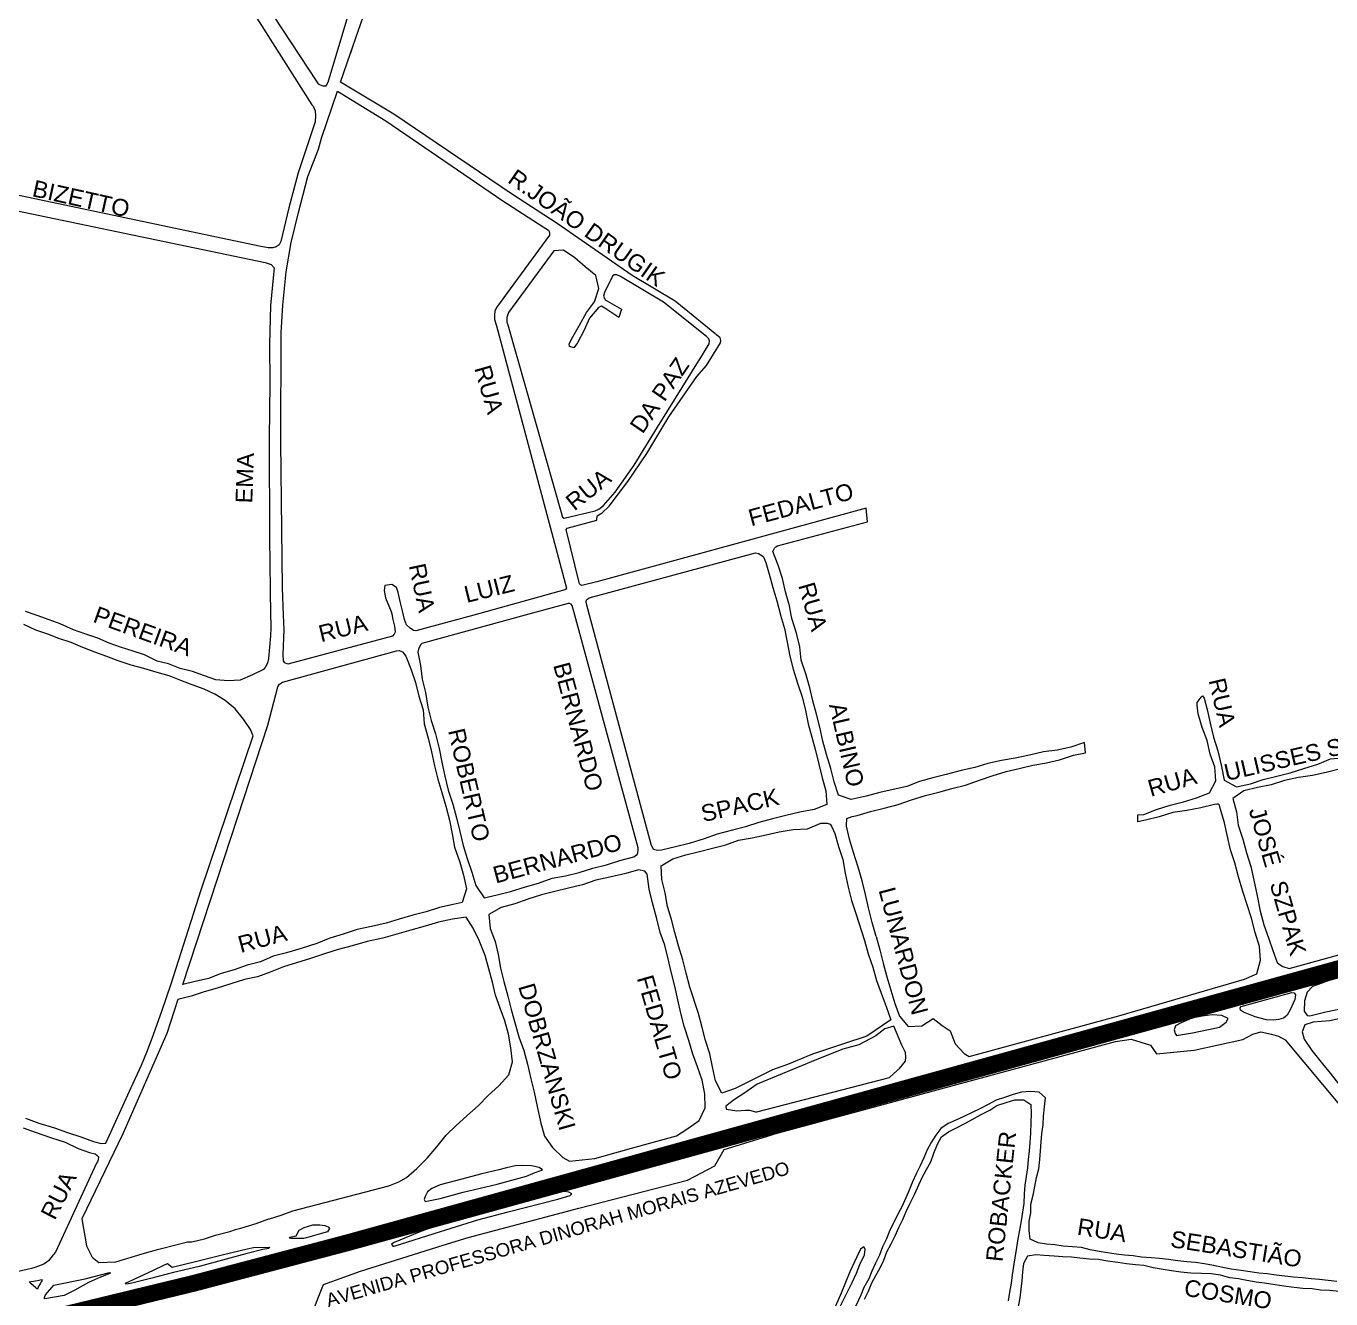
# Model space of a CAD drawing. Header units: millimetres. Extents: x 617885 to 663705, y 7172943 to 7234736.
# Drawn here: x 648637 to 649414, y 7184392 to 7185151 of the extents above; entities that cross this region are included whole.
import ezdxf

# ---------------------------------------------------------------- set-up
doc = ezdxf.new("R2010")
doc.units = ezdxf.units.MM
doc.linetypes.add('CONTINUO', pattern=[0])
doc.layers.add('BAIRROS', color=12, linetype='Continuous')
doc.layers.add('TOP_VIAS 10.000', color=7, linetype='Continuous', lineweight=9)
doc.layers.add('VIAS', color=7, linetype='Continuous', lineweight=5)
doc.styles.add('LDUP', font='LDUP.SHX')

msp = doc.modelspace()

# ---------------------------------------------------------------- linework, layer by layer
at = {"layer": 'BAIRROS', "lineweight": 40, "ltscale": 0.3, "const_width": 10}
for points in [[(650023.17, 7184755.18), (648828.06, 7184425.83), (648736.48, 7184401.67), (648625.42, 7184374.74), (647837.5, 7184325.96), (646667, 7184246)], [(649616.18, 7184643.87), (648828.06, 7184425.83), (648828.06, 7184425.83), (648828.06, 7184425.83), (648736.48, 7184401.67), (648625.42, 7184374.74), (648591.28, 7184288.4), (648446.86, 7183982.96), (648825.21, 7183807.99), (648932.28, 7183702.31), (648957.44, 7183675.59)]]:
    msp.add_lwpolyline(points, dxfattribs=at)
at = {"layer": 'VIAS', "color": 253}
for points in [[(648758.24, 7185196.6), (648809.75, 7185117.86), (648810.56, 7185116.83), (648811.89, 7185116.07), (648813.48, 7185115.58), (648815.31, 7185115.61), (648816.58, 7185117.74), (648843.9, 7185208.86)], [(648831.36, 7185139.37), (648831.35, 7185139.36), (648829.86, 7185135.13)], [(649492.31, 7184603.99), (649413.86, 7184582.44), (649403.23, 7184578.71), (649400.05, 7184575.26), (649398.54, 7184570.02), (649398.26, 7184563.95), (649400.05, 7184561.27), (649401.67, 7184561.18), (649411.16, 7184563.57), (649426.62, 7184566.65)], [(649427.37, 7184561.35), (649413.51, 7184558.06), (649403.59, 7184557.34), (649398.61, 7184555.81), (649397.02, 7184551.65), (649398.3, 7184547.21), (649402.95, 7184540.4), (649409.17, 7184532.53), (649413.84, 7184527.02), (649419.53, 7184519.68)], [(649285.83, 7184545.83), (649295.13, 7184547.23), (649306.71, 7184543.55), (649310.22, 7184538.46), (649332.68, 7184540.74), (649361.81, 7184547.05), (649367.74, 7184550.29), (649372.46, 7184551.6), (649378.77, 7184550.29), (649383.01, 7184549.05), (649386.91, 7184546.88), (649442.66, 7184480.25)], [(648803.19, 7184373.88), (648811.03, 7184394.03), (648813.86, 7184400.87), (648835.8, 7184408.88), (648885.1, 7184424.44), (648899.96, 7184428.92), (648966, 7184446.37), (649030.71, 7184463.11), (649047.03, 7184471.71), (649052.66, 7184481.5), (649080.45, 7184490.03), (649082.81, 7184490.82), (649285.79, 7184545.78)], [(649417.77, 7184402.81), (649412.52, 7184403.33), (649407.53, 7184403.85), (649402.54, 7184404.38), (649397.29, 7184404.9), (649392.03, 7184405.42), (649386.78, 7184405.94), (649381.52, 7184406.46), (649376.27, 7184407.25), (649371.28, 7184407.77), (649366.03, 7184408.56), (649360.77, 7184409.34), (649354.73, 7184410.13), (649349.74, 7184411.17), (649344.22, 7184412.22), (649338.97, 7184413.27), (649333.45, 7184414.05), (649328.46, 7184414.57), (649322.94, 7184415.1), (649317.43, 7184415.88), (649312.17, 7184416.4), (649307.18, 7184416.92), (649301.41, 7184417.18), (649296.41, 7184417.97), (649291.16, 7184418.49), (649286.17, 7184419.01), (649281.18, 7184419.8), (649276.19, 7184420.58), (649270.67, 7184421.63), (649265.68, 7184422.94), (649260.16, 7184423.46), (649254.65, 7184423.72), (649249.66, 7184424.51), (649244.67, 7184425.03), (649239.67, 7184425.81), (649234.94, 7184427.91), (649234.41, 7184433.16), (649234.41, 7184438.67), (649235.46, 7184443.66), (649235.45, 7184448.91), (649236.76, 7184454.16), (649237.81, 7184459.41), (649238.85, 7184464.66), (649240.16, 7184469.91), (649240.68, 7184475.42), (649241.2, 7184480.67), (649241.46, 7184485.92), (649241.98, 7184490.9), (649242.76, 7184496.15), (649243.02, 7184501.4), (649243.54, 7184506.92), (649244.06, 7184512.17), (649240.38, 7184515.58), (649235.13, 7184516.1), (649229.87, 7184515.57), (649224.89, 7184514.26), (649219.63, 7184512.42), (649214.64, 7184510.84), (649209.92, 7184508.21), (649205.46, 7184505.85), (649200.47, 7184503.48), (649195.48, 7184501.12), (649190.75, 7184499.01), (649186.03, 7184496.91), (649181.83, 7184494.02), (649178.68, 7184490.08), (649176.06, 7184485.62), (649173.7, 7184481.16), (649171.6, 7184476.43)], [(649136.22, 7184392.17), (649138.58, 7184396.89), (649140.68, 7184401.88), (649143.04, 7184406.34), (649145.66, 7184410.8), (649147.75, 7184415.53), (649149.59, 7184420.52), (649152.21, 7184425.24), (649154.57, 7184429.97), (649156.67, 7184434.96), (649159.03, 7184439.68), (649161.12, 7184444.41), (649163.48, 7184449.4), (649166.1, 7184454.65), (649168.73, 7184460.42), (649170.82, 7184465.15), (649173.18, 7184469.61), (649175.81, 7184474.07), (649177.64, 7184479.32), (649179.74, 7184484.57), (649182.1, 7184489.04), (649186.3, 7184491.93), (649191.02, 7184494.29), (649195.75, 7184496.66), (649200.47, 7184499.28), (649205.46, 7184502.17), (649210.97, 7184504.8), (649215.17, 7184507.69), (649220.69, 7184509.53), (649225.94, 7184511.11), (649231.19, 7184511.11)], [(649231.19, 7184511.11), (649235.4, 7184508.22), (649235.66, 7184502.97), (649235.41, 7184497.46), (649235.15, 7184491.16), (649234.89, 7184485.65), (649234.37, 7184480.67), (649233.85, 7184475.42), (649233.33, 7184470.43), (649232.55, 7184465.44), (649231.76, 7184460.19), (649231.51, 7184454.94), (649231.25, 7184449.17), (649230.46, 7184444.18), (649229.68, 7184438.93), (649228.64, 7184433.42), (649227.59, 7184428.17), (649226.81, 7184422.92), (649225.76, 7184416.88), (649224.98, 7184411.9), (649224.19, 7184406.65), (649223.67, 7184401.66), (649222.63, 7184396.41), (649221.84, 7184391.16)], [(649171.6, 7184476.43), (649169.5, 7184471.71), (649167.14, 7184466.98), (649164.78, 7184462.26), (649162.95, 7184457.27), (649160.85, 7184452.54), (649158.49, 7184447.29), (649156.13, 7184442.83), (649153.78, 7184437.84), (649151.42, 7184433.38), (649149.32, 7184428.13), (649146.96, 7184423.4), (649145.13, 7184418.42), (649142.77, 7184413.69), (649140.67, 7184408.96), (649138.83, 7184404.24), (649135.95, 7184399.25), (649134.12, 7184394.53)], [(648801.88, 7184428.44), (648794.17, 7184428.44), (648793.64, 7184429.24), (648797.49, 7184429.9), (648799.22, 7184433.36), (648802.28, 7184434.95), (648807.47, 7184436.55), (648811.72, 7184436.55), (648814.51, 7184436.15), (648816.51, 7184435.35), (648817.44, 7184434.29), (648816.24, 7184432.43), (648811.86, 7184431.1)], [(648811.86, 7184431.1), (648806.4, 7184429.5), (648801.88, 7184428.44)], [(649122.04, 7184388.22), (649125.71, 7184395.83), (649128.86, 7184402.13), (649131.48, 7184407.65), (649133.57, 7184412.9), (649136.19, 7184418.67), (649136.72, 7184422.09), (649135.93, 7184423.4), (649133.83, 7184422.08), (649131.73, 7184417.36), (649127.54, 7184408.43), (649122.29, 7184395.83), (649117.58, 7184384.81)], [(649419.09, 7184396.77), (649413.58, 7184397.3), (649408.06, 7184397.55), (649403.07, 7184398.34), (649397.55, 7184398.6), (649392.3, 7184399.12), (649386.26, 7184399.91), (649381, 7184400.69), (649374.7, 7184401.74), (649369.71, 7184402.26), (649364.19, 7184403.31), (649359.2, 7184404.35), (649353.95, 7184404.88), (649348.43, 7184406.45), (649342.91, 7184407.23), (649337.14, 7184407.49), (649330.83, 7184407.75), (649324.79, 7184408.27), (649319.27, 7184409.06), (649314.28, 7184409.84), (649308.24, 7184410.89), (649302.72, 7184412.2), (649297.73, 7184412.72), (649292.48, 7184413.24), (649287.22, 7184414.03), (649281.18, 7184414.81), (649275.67, 7184415.86), (649270.41, 7184416.12), (649264.63, 7184416.64), (649259.64, 7184417.16), (649254.39, 7184417.42), (649249.4, 7184417.94), (649243.36, 7184418.2), (649238.37, 7184418.73), (649233.38, 7184417.94), (649231.02, 7184413.47), (649230.5, 7184408.49), (649229.98, 7184403.24), (649229.46, 7184398.25), (649228.93, 7184393), (649227.89, 7184387.75)], [(649134.12, 7184394.53), (649129.4, 7184384.55)]]:
    msp.add_lwpolyline(points, dxfattribs=at)
at = {"layer": 'VIAS', "color": 253, "ltscale": 0.3}
for points in [[(648753.44, 7185188.66), (648806.86, 7185104.23), (648807.66, 7185103.46), (648808.77, 7185100.6), (648809.08, 7185097.98), (648808.9, 7185094.05), (648798.75, 7185063.67), (648793.13, 7185042.84), (648788.29, 7185022.8), (648787.32, 7185020.71), (648785.6, 7185019.51), (648783.62, 7185018.99)], [(648775.41, 7185019.91), (648589.8, 7185059.05), (648587.41, 7185059.94), (648586.51, 7185061.44), (648586.81, 7185064.13)], [(648588.37, 7185049.99), (648779.1, 7185010.27), (648782.53, 7185009.03), (648784.36, 7185007.06), (648784.06, 7185003.05), (648782.28, 7184984.64), (648781.65, 7184961.29), (648781.85, 7184938.21), (648781.46, 7184905.41), (648781.61, 7184846.13), (648782.3, 7184800), (648782.38, 7184794.73), (648782.43, 7184792.37), (648782.26, 7184787.65), (648780.96, 7184774.24), (648780.49, 7184771.35), (648779.22, 7184769.22), (648778.08, 7184767.63), (648771.45, 7184764.34), (648764.16, 7184761.31), (648757.08, 7184760.9), (648749.71, 7184761.54), (648742.85, 7184763.76), (648735.7, 7184766.5), (648728.32, 7184768.19), (648721.44, 7184770.93), (648714.58, 7184772.63), (648707.15, 7184776.41), (648700.28, 7184778.63), (648692.89, 7184780.85), (648686.02, 7184783.33), (648679.39, 7184786.34), (648671.47, 7184788.8), (648664.86, 7184791.29), (648656.91, 7184794.8), (648650.3, 7184797.29), (648643.16, 7184799.77), (648642.53, 7184800), (648636.29, 7184802.25)], [(648780.84, 7185018.99), (648775.41, 7185019.91)], [(648783.62, 7185018.99), (648780.84, 7185018.99)]]:
    msp.add_lwpolyline(points, dxfattribs=at)
at = {"layer": 'VIAS', "color": 253, "linetype": 'CONTINUO', "ltscale": 0.3}
for points in [[(649143.13, 7184608.47), (649140.86, 7184616.82), (649138.58, 7184625.43), (649136.85, 7184633.53), (649134.84, 7184641.62), (649132.58, 7184649.7), (649129.78, 7184658.57), (649127.26, 7184666.38), (649125.53, 7184674.22), (649125.52, 7184674.74), (649125.7, 7184678.68), (649128.82, 7184680.06), (649131.96, 7184680.64), (649139.79, 7184682.9), (649147.88, 7184684.9), (649156.24, 7184687.17), (649164.32, 7184689.96), (649172.67, 7184692.49), (649180.5, 7184694.48), (649188.33, 7184696.74), (649196.43, 7184698.74), (649204.77, 7184701.53), (649212.33, 7184704.31), (649220.68, 7184706.84), (649228.52, 7184708.58), (649236.61, 7184710.58), (649244.72, 7184712.05), (649252.56, 7184713.79), (649260.91, 7184716.58), (649267.95, 7184717.86), (649267.31, 7184724.05), (649259.24, 7184721.27), (649251.13, 7184719.53), (649243.02, 7184718.58), (649234.66, 7184716.57), (649226.03, 7184714.82), (649217.92, 7184713.34), (649209.82, 7184711.61), (649202, 7184709.09), (649193.89, 7184707.35), (649185.01, 7184705.07), (649176.92, 7184703.07), (649169.09, 7184700.81), (649161.54, 7184697.77), (649153.44, 7184696.03), (649145.33, 7184694.29), (649137.24, 7184692.03), (649128.36, 7184690.01), (649120.69, 7184692.74), (649118.17, 7184700.56), (649116.17, 7184708.65), (649113.64, 7184717), (649111.38, 7184724.82), (649109.64, 7184733.18), (649107.64, 7184741.01), (649105.38, 7184748.83), (649103.65, 7184756.66), (649101.38, 7184765.01), (649098.6, 7184773.09), (649097.65, 7184781.2), (649095.64, 7184789.29), (649093.12, 7184797.37), (649092.64, 7184800), (649091.64, 7184805.47), (649089.11, 7184813.82), (649087.38, 7184821.91), (649084.86, 7184829.73), (649081.67, 7184837.93), (649082.55, 7184839.91), (649083.32, 7184840.72), (649084.36, 7184841.26), (649138.14, 7184855.73), (649137.19, 7184863.85), (649059.66, 7184842.6), (648976.64, 7184819.92), (648967.76, 7184817.65), (648966.97, 7184818.15), (648966.43, 7184818.67), (648966.15, 7184819.45), (648958.43, 7184851.03), (648958.94, 7184851.83), (648976.82, 7184856.66), (648976.9, 7184859.28), (648979.97, 7184861.01), (648984.15, 7184864.97), (648995.27, 7184879.77), (649006.44, 7184896.43), (649019.71, 7184918.17), (649036.24, 7184942.21), (649042.05, 7184948.77), (649050.5, 7184962.27), (649050.67, 7184963.83), (649050.23, 7184965.3), (649023.32, 7184987.11), (648997.71, 7185002.42), (648952.98, 7185033.58), (648925.78, 7185051.1), (648855.81, 7185098.58), (648824.03, 7185117.72), (648829.86, 7185135.13), (648839.08, 7185161.25)], [(648948.51, 7185026.55), (648916.91, 7184983.45), (648915.91, 7184981.33), (648915.69, 7184978.96), (648915.74, 7184976.34), (648916.87, 7184972.43), (648958.61, 7184816.15), (648958.1, 7184815.35), (648957.58, 7184815.08), (648903.38, 7184800), (648868.82, 7184790.72), (648867.51, 7184790.95), (648865.38, 7184792.22), (648863.24, 7184794.27), (648862.13, 7184797.4), (648861.55, 7184800), (648860.97, 7184802.62), (648859.55, 7184808.1), (648858.39, 7184813.59), (648857.28, 7184816.45), (648854.62, 7184818.23), (648850.43, 7184817.62), (648849.96, 7184814.73), (648850.84, 7184810.29), (648854.15, 7184802.22), (648854.65, 7184800), (648855.02, 7184798.3), (648856.17, 7184793.34), (648856.5, 7184789.94), (648856, 7184788.62), (648854.97, 7184787.55), (648792.58, 7184770.8), (648790.72, 7184771.55), (648789.91, 7184772.85), (648789.84, 7184776.52), (648790.33, 7184791.22), (648789.97, 7184800), (648789.3, 7184816.38), (648788.33, 7184903.19), (648788.6, 7184968.25), (648789.58, 7184984.79), (648791.54, 7185004.77), (648794.6, 7185022.14), (648798.96, 7185040.07), (648804.57, 7185061.43), (648810.8, 7185077.82), (648812.64, 7185084.42), (648822.21, 7185112.37), (648851.04, 7185094.67), (648920.75, 7185046.95), (648944.78, 7185031.48), (648947.94, 7185029.43), (648948.35, 7185028.79), (648948.55, 7185027.76), (648948.51, 7185026.55)]]:
    msp.add_lwpolyline(points, dxfattribs=at)
msp.add_lwpolyline([(649037.44, 7184951.62), (649043.7, 7184961.78), (649043.87, 7184963.35), (649043.43, 7184964.82), (649042.15, 7184966.04), (649016.51, 7184986.62), (648990.91, 7185001.94), (648988.7, 7185002.88), (648987.12, 7185002.88), (648986.01, 7185002.06), (648981.31, 7184992.36), (648980.73, 7184990.22), (648981.69, 7184988), (648991.33, 7184982.49), (648989.78, 7184977.45), (648981.53, 7184983.05), (648979.46, 7184984.28), (648977.81, 7184983.37), (648972.43, 7184976.97), (648968.9, 7184969.55), (648965.11, 7184962.39), (648963.07, 7184959.46), (648960.43, 7184960.2), (648960.14, 7184961.76), (648962.41, 7184966.01), (648966.47, 7184972.91), (648970.52, 7184980.34), (648975.38, 7184986.73), (648977.85, 7184994.65), (648976.11, 7185002.49), (648969.71, 7185007.6), (648963.57, 7185012.99), (648956.91, 7185017.57), (648951.14, 7185017.19), (648924.06, 7184980.44), (648923.07, 7184977.54), (648923.13, 7184974.65), (648923.68, 7184973.09), (648956.18, 7184858.33), (648957.24, 7184857.83), (648975.79, 7184862.14), (648977.98, 7184863.17), (648980.68, 7184865.28), (648987.67, 7184873.3), (648998.92, 7184889.43), (649012.87, 7184912.05), (649024.09, 7184929.91), (649037.32, 7184951.51)], close=True, dxfattribs=at)
at = {"layer": 'VIAS', "color": 253, "flags": 128}
for points in [[(648972.34, 7184800), (648970.33, 7184807.47), (648970.32, 7184808.25), (648970.56, 7184809.05), (648971.08, 7184809.58), (648972.11, 7184810.39), (649071.32, 7184837.06), (649073.16, 7184836.84), (649075.03, 7184835.56), (649075.29, 7184835.31), (649076.09, 7184834.8), (649076.92, 7184832.72), (649077.47, 7184831.42), (649079.45, 7184824.37), (649081.71, 7184816.55), (649083.97, 7184808.47), (649086.24, 7184800.12), (649086.27, 7184800), (649088.5, 7184792.03), (649090.24, 7184783.94), (649091.72, 7184775.57), (649093.72, 7184767.74), (649096.25, 7184759.4), (649099.03, 7184751.32), (649101.04, 7184743.23), (649102.77, 7184735.14), (649104.77, 7184727.31), (649107.03, 7184719.22)], [(649107.03, 7184719.22), (649111.03, 7184703.04), (649113.29, 7184695.22), (649113.72, 7184687.09), (649106.17, 7184684.05), (649097.8, 7184682.57), (649089.44, 7184680.57), (649081.34, 7184678.57), (649073.25, 7184676.3), (649065.42, 7184673.78), (649057.59, 7184671.79), (649048.45, 7184669.5), (649040.63, 7184666.72), (649031.76, 7184663.92), (649023.66, 7184661.92), (649015.3, 7184659.91), (649012.95, 7184659.6), (649010.57, 7184660.34), (649009.2, 7184663.2), (648972.34, 7184800)], [(648636.24, 7184500.08), (648644.16, 7184497.2), (648653.51, 7184494.38), (648661.18, 7184491.65), (648669.11, 7184488.93), (648676.78, 7184486.2), (648681.27, 7184484.98), (648684.02, 7184485.3), (648699.23, 7184518.39), (648705.26, 7184531.63), (648708.45, 7184539.56), (648711.76, 7184547.77), (648717.47, 7184563.89), (648722.92, 7184580.26), (648740.95, 7184636.24), (648771.91, 7184728.15), (648770.26, 7184731.79), (648766.2, 7184738), (648761.09, 7184744.2), (648755.22, 7184749.06), (648749.1, 7184752.87), (648742.74, 7184755.89), (648735.6, 7184758.37), (648728.72, 7184761.11), (648721.84, 7184763.86), (648714.72, 7184765.81), (648706.79, 7184768.27), (648699.14, 7184770.22), (648691.48, 7184772.68), (648684.6, 7184775.43), (648677.46, 7184777.91), (648670.32, 7184780.65), (648663.43, 7184783.66), (648656.03, 7184786.13), (648649.42, 7184788.62), (648642.28, 7184791.1), (648635.13, 7184794.36)], [(649345.02, 7184709.52), (649342.2, 7184717.1), (649340.42, 7184725.19), (649337.6, 7184733.04), (649335.04, 7184741.14), (649334.55, 7184746.36), (649334.56, 7184747.92), (649336.93, 7184751.03), (649337.72, 7184751.81), (649338.76, 7184750.5), (649340.54, 7184743.71), (649342.32, 7184735.61), (649344.35, 7184727.25), (649346.91, 7184719.15), (649348.94, 7184709.75), (649350.72, 7184701.65), (649358, 7184697.69), (649366.37, 7184699.46), (649373.96, 7184702.02), (649382.07, 7184704.05), (649389.91, 7184706.08), (649398.02, 7184708.63), (649406.4, 7184711.18), (649413.99, 7184714.26), (649422.87, 7184715.24)], [(649143.13, 7184608.47), (649145.39, 7184600.39), (649147.38, 7184592.56), (649149.65, 7184584.47), (649151.91, 7184576.39), (649154.43, 7184568.57), (649157.21, 7184561.02), (649162.32, 7184554.82), (649170.45, 7184555.25), (649177.18, 7184559.59), (649182.6, 7184555.32), (649187.37, 7184552.14), (649190.31, 7184544.44), (649195.72, 7184538.72), (649198.65, 7184536.81), (649287.8, 7184561.15), (649362.75, 7184582.92), (649370.09, 7184586.26), (649372.23, 7184594.33), (649371.76, 7184602.41), (649369.2, 7184610.78), (649366.9, 7184619.4), (649364.34, 7184627.24), (649361.78, 7184635.34), (649359.23, 7184643.96), (649356.93, 7184652.32), (649354.37, 7184660.16), (649352.59, 7184668), (649350.81, 7184676.1), (649348.77, 7184682.89), (649348.26, 7184684.98), (649347.75, 7184686.81), (649347.23, 7184687.33), (649346.19, 7184687.34), (649344.88, 7184687.09), (649336.77, 7184685.06), (649328.4, 7184683.55), (649320.04, 7184682.3), (649311.93, 7184679.75), (649303.82, 7184677.72), (649299.21, 7184676.86), (649299.21, 7184681.03), (649302.8, 7184681.12), (649310.39, 7184684.2), (649318.5, 7184686.75), (649326.35, 7184688.78), (649334.2, 7184691.07), (649341.79, 7184694.15), (649345.75, 7184701.17), (649345.02, 7184709.52)], [(649419.17, 7184708.23), (649411.33, 7184706.2), (649403.22, 7184704.42), (649394.86, 7184703.18), (649386.49, 7184701.41), (649378.64, 7184698.86), (649370.53, 7184697.35), (649362.43, 7184695.31), (649355.87, 7184690.67), (649357.91, 7184682.83), (649358.9, 7184674.74), (649361.72, 7184666.37), (649364.02, 7184658.27), (649366.58, 7184650.17), (649368.35, 7184642.08), (649370.38, 7184632.67), (649372.15, 7184623.53), (649374.19, 7184615.44), (649377.01, 7184607.59), (649379.57, 7184600.01), (649382.14, 7184592.96), (649383.44, 7184591.9), (649385.52, 7184590.59), (649389.3, 7184589.26), (649590.85, 7184644.73)], [(649102.19, 7184672.69), (649110.27, 7184676.01), (649112.89, 7184676.06)], [(649112.89, 7184676.06), (649113.94, 7184676.08)], [(649113.94, 7184676.08), (649115.79, 7184675.33), (649116.87, 7184673.78), (649118.53, 7184669.88), (649120.78, 7184662.05), (649123.3, 7184654.24), (649124.78, 7184646.13), (649126.52, 7184637.78)], [(649045.73, 7184661.05), (649053.57, 7184663.05), (649061.12, 7184665.83), (649069.23, 7184667.3)], [(649069.23, 7184667.3), (649077.59, 7184669.05), (649085.43, 7184670.78)], [(649085.43, 7184670.78), (649093.8, 7184672.26)], [(649093.8, 7184672.26), (649102.19, 7184672.69)], [(649014.97, 7184650.46), (649021.97, 7184654.8), (649029.8, 7184657.06), (649037.9, 7184659.06)], [(649037.9, 7184659.06), (649045.73, 7184661.05)], [(649018.87, 7184626.41), (649017.39, 7184634.51), (649015.4, 7184642.34), (649014.97, 7184650.46)], [(649126.52, 7184637.78), (649128.52, 7184629.95), (649131.31, 7184621.61), (649136.35, 7184605.97), (649138.35, 7184598.14), (649141.13, 7184590.07), (649143.39, 7184582.25), (649146.17, 7184574.69), (649149.22, 7184566.63), (649152, 7184558.81)], [(649027.91, 7184594.59), (649025.38, 7184602.93), (649023.12, 7184610.75), (649021.13, 7184618.58), (649018.87, 7184626.41)], [(649131.31, 7184621.61), (649136.35, 7184605.97)], [(649029.91, 7184586.5), (649027.91, 7184594.59)], [(649037.22, 7184562.51), (649032.18, 7184578.15), (649029.91, 7184586.5)], [(649152, 7184558.81), (649137.57, 7184549.01), (649123.79, 7184544.42), (649105.33, 7184538.27), (649090.42, 7184532.11), (649081.46, 7184528.92), (649066.65, 7184521.67), (649059.12, 7184517.84), (649051.3, 7184515.06), (649047.48, 7184522.33), (649045.73, 7184530.68), (649044, 7184538.52), (649041.48, 7184546.34), (649039.49, 7184554.17), (649037.22, 7184562.51), (649032.18, 7184578.15)], [(649158.6, 7184543.73), (649153.65, 7184555.04), (649148.45, 7184553.45), (649143, 7184549.18), (649132.83, 7184543.88), (649123.25, 7184541.22), (649107.77, 7184535.04), (649072.19, 7184520.47)], [(649157.05, 7184529.8), (649160.64, 7184534.07), (649160.85, 7184536.7), (649160.79, 7184539.32), (649158.6, 7184543.73), (649153.65, 7184555.04)], [(649072.19, 7184520.47), (649065.46, 7184515.61), (649058.72, 7184511.27), (649053.56, 7184507.23), (649053.86, 7184505.4), (649060.17, 7184504.48), (649065.42, 7184504.85), (649067.78, 7184504.9), (649071.21, 7184503.92), (649072, 7184503.94), (649151.12, 7184524.43), (649153.69, 7184526.84), (649157.05, 7184529.8)], [(648634.89, 7184494.31), (648642.54, 7184491.64), (648651.13, 7184488.68), (648659.83, 7184485.91), (648667.66, 7184482.09), (648674.25, 7184479.61), (648677.64, 7184478.83), (648678.77, 7184477.99), (648679.61, 7184477.15), (648679.6, 7184475.19), (648679.04, 7184474.07), (648678.48, 7184473.23), (648654.07, 7184420.3), (648652.67, 7184418.62), (648649.86, 7184414.98), (648647.06, 7184413.02), (648643.98, 7184411.9), (648641.73, 7184411.06), (648639.77, 7184410.5), (648610.34, 7184403.8)]]:
    msp.add_lwpolyline(points, dxfattribs=at)
for points in [[(648874.55, 7184753.85), (648876.04, 7184745.22), (648878.04, 7184737.13), (648880.56, 7184729.31), (648882.84, 7184720.44), (648884.31, 7184712.34), (648886.06, 7184703.98), (648888.06, 7184695.62), (648890.86, 7184687.29), (648893.12, 7184679.2), (648895.12, 7184671.11), (648897.13, 7184662.76), (648899.38, 7184654.93), (648902.17, 7184646.86), (648904.7, 7184638.78), (648909.57, 7184631.53), (648917.41, 7184633.26), (648925.24, 7184635.26), (648934.11, 7184638.06), (648941.94, 7184640.32), (648950.02, 7184643.11), (648958.13, 7184644.58), (648966.22, 7184646.59), (648974.31, 7184649.11), (648982.41, 7184651.11), (648990.49, 7184653.64), (648998.85, 7184655.9), (648999.63, 7184656.45), (649000.92, 7184657.52), (649001.4, 7184659.63), (649001.37, 7184661.2), (648963.53, 7184800), (648961.97, 7184805.72), (648961.43, 7184806.5), (648960.37, 7184807), (648959.58, 7184806.99), (648933.99, 7184800), (648872.39, 7184783.18), (648871.62, 7184782.38), (648870.36, 7184779.73), (648870.13, 7184777.89), (648871.6, 7184770.05), (648872.55, 7184761.94)], [(648870.66, 7184751.67), (648873.19, 7184743.59), (648873.88, 7184735.21), (648876.15, 7184726.6), (648878.15, 7184718.51), (648879.9, 7184710.15), (648881.89, 7184702.32), (648884.42, 7184694.24), (648886.68, 7184686.15), (648888.95, 7184677.8), (648890.42, 7184669.7), (648891.9, 7184661.6), (648894.97, 7184652.74), (648897.22, 7184644.92), (648898.96, 7184636.82), (648896.5, 7184628.64), (648891.01, 7184627.48), (648882.91, 7184625.74), (648875.09, 7184623.22), (648866.99, 7184621.22), (648858.9, 7184618.7), (648851.07, 7184616.44), (648842.45, 7184614.43), (648833.82, 7184612.68), (648825.48, 7184609.89), (648817.66, 7184607.37), (648809.84, 7184604.32), (648800.46, 7184601.25), (648791.85, 7184598.71), (648783.75, 7184596.71), (648776.2, 7184593.41), (648768.37, 7184591.41), (648760.55, 7184588.63), (648752.72, 7184586.37), (648745.17, 7184583.33), (648737.33, 7184581.6), (648730.01, 7184579.88), (648762.65, 7184679.7), (648780.71, 7184734.36), (648786.55, 7184757.3), (648787.57, 7184758.9), (648789.38, 7184759.98), (648857.25, 7184778.68), (648858.82, 7184778.97), (648860.94, 7184778.23), (648862.83, 7184775.64), (648865.87, 7184768.1), (648868.66, 7184759.76)], [(648975.44, 7184476.01), (648997.36, 7184482.22), (649024.25, 7184489.59), (649030.99, 7184493.92), (649037.71, 7184498.78), (649041.24, 7184506.2), (649041.07, 7184514.59), (649039.59, 7184522.69), (649036.81, 7184530.76), (649034.03, 7184538.32), (649031.5, 7184546.4), (649028.71, 7184555), (649026.71, 7184562.82), (649024.98, 7184570.66), (649023.24, 7184578.75), (649020.97, 7184587.37), (649019.23, 7184595.2), (649017.23, 7184603.29), (649014.46, 7184610.84), (649012.46, 7184618.93), (649009.9, 7184628.59), (649007.9, 7184636.68), (649006.66, 7184645.62), (649005.32, 7184647.38), (649001.56, 7184648.17), (648993.91, 7184645.99), (648984.39, 7184643.81), (648976.03, 7184642.06), (648968.21, 7184639.28), (648959.85, 7184637.27), (648951.75, 7184635.27), (648943.66, 7184633.27), (648935.57, 7184630.75), (648927.75, 7184627.97), (648919.66, 7184625.7), (648912.39, 7184621.62), (648913.09, 7184613.24), (648916.13, 7184605.43), (648917.86, 7184597.6), (648919.34, 7184589.5), (648921.33, 7184581.67), (648923.61, 7184572.8), (648925.61, 7184564.97), (648928.14, 7184556.36), (648930.14, 7184548.53), (648933.19, 7184540.46), (648935.45, 7184532.38), (648937.47, 7184523.5), (648939.46, 7184515.67), (648941.21, 7184507.05), (648943.25, 7184497.12), (648945.51, 7184489.3), (648950.37, 7184482.58), (648956.52, 7184476.67), (648960.51, 7184474.39)], [(648720.37, 7184550.57), (648694.19, 7184490.87), (648669.78, 7184440.18), (648672.57, 7184423.93), (648675.93, 7184417.2), (648679.85, 7184414.12), (648689.94, 7184414.39), (648705.64, 7184419.15), (648715.73, 7184421.94), (648726.66, 7184424.74), (648732.83, 7184426.41), (648735.35, 7184426.41), (648742.92, 7184428.09), (648749.37, 7184430.32), (648758.06, 7184432.56), (648761.42, 7184433.68), (648764.5, 7184434.52), (648773.75, 7184437.31), (648781.32, 7184440.11), (648781.6, 7184440.11), (648788.61, 7184442.35), (648795.62, 7184444.86), (648852.65, 7184459.87), (648858.65, 7184462.09), (648863.32, 7184464.81), (648869.51, 7184470.18), (648875.68, 7184476.34), (648881.32, 7184483.01), (648886.96, 7184489.95), (648892.88, 7184495.84), (648899.33, 7184501.48), (648906.03, 7184507.38), (648911.95, 7184513.54), (648918.39, 7184519.44), (648924.3, 7184525.86), (648926.5, 7184533.77), (648925.54, 7184542.14), (648924.07, 7184550.25), (648921.81, 7184558.07), (648919.03, 7184565.62), (648916.25, 7184573.43), (648914.52, 7184581.27), (648912.26, 7184589.09), (648910.26, 7184597.18), (648906.67, 7184606.03), (648903.11, 7184613.3), (648898.77, 7184620.03), (648890.66, 7184618.82), (648882.3, 7184617.07), (648874.47, 7184614.55), (648865.86, 7184612.28), (648857.51, 7184609.75), (648849.15, 7184607.48), (648839.75, 7184605.45), (648830.87, 7184602.91), (648822.52, 7184600.65), (648814.43, 7184598.12), (648806.09, 7184595.33), (648797.74, 7184592.8), (648789.92, 7184590.28), (648782.1, 7184587.23), (648774.55, 7184584.46), (648766.71, 7184582.72), (648758.62, 7184580.2), (648750.53, 7184577.67), (648742.7, 7184575.42), (648734.88, 7184572.9), (648727.05, 7184570.77)]]:
    msp.add_lwpolyline(points, close=True, dxfattribs=at)
at = {"layer": 'VIAS', "color": 253}
for points in [[(649360.81, 7184566.7), (649391.05, 7184574.98), (649392.29, 7184574.84), (649393.12, 7184573.6), (649392.84, 7184570.84), (649389.94, 7184564.77), (649388.15, 7184561.46), (649385.94, 7184559.66), (649383.18, 7184558.97), (649380, 7184558.56), (649375.86, 7184558.84), (649369.1, 7184560.63), (649362.06, 7184563.25), (649360.4, 7184564.49), (649360.26, 7184565.87)], [(649322.12, 7184549.43), (649331.78, 7184551.09), (649341.31, 7184553.02), (649347.94, 7184554.4), (649351.8, 7184557.44), (649352.91, 7184559.64), (649349.32, 7184561.3), (649343.38, 7184561.71), (649337.44, 7184561.02), (649331.37, 7184559.78), (649325.02, 7184557.02), (649321.57, 7184555.09), (649320.88, 7184552.75), (649321.43, 7184550.68)], [(648874.45, 7184450.51), (648883.25, 7184452.16), (648897.1, 7184456.03), (648917.27, 7184460.72), (648934.75, 7184465.64), (648939.92, 7184467.75), (648944.26, 7184469.28), (648942.26, 7184470.8), (648937.8, 7184471.62), (648932.64, 7184471.97), (648928.07, 7184471.74), (648922.9, 7184470.57), (648918.33, 7184469.28), (648908.24, 7184466.93), (648895.45, 7184463.53), (648883.25, 7184460.36), (648878.32, 7184458.25), (648875.86, 7184456.14), (648874.34, 7184453.45), (648873.87, 7184451.57)], [(648855.94, 7184423.75), (648883.6, 7184432.56), (648905.89, 7184439.44), (648923.86, 7184444.32), (648953.44, 7184451.92), (648960.74, 7184454.04), (648961.85, 7184454.96), (648960.13, 7184455.97), (648957.39, 7184456.37), (648953.34, 7184455.97), (648942.19, 7184453.34), (648921.73, 7184447.66), (648882.48, 7184436.61), (648870.82, 7184432.15), (648855.83, 7184426.08), (648854.41, 7184425.06), (648855.12, 7184423.85)], [(648695.76, 7184401.82), (648712.49, 7184409.49), (648718.58, 7184412.53), (648720.84, 7184413.45), (648723.69, 7184411.34), (648737.58, 7184414.58), (648754.11, 7184418.81), (648768.36, 7184422.32), (648772.07, 7184423.05), (648781.59, 7184423.31), (648781.72, 7184423.12), (648781.26, 7184422.46), (648777.62, 7184421.79), (648767.5, 7184419.15), (648739.71, 7184411.74), (648724.48, 7184408.03), (648710.72, 7184404.59), (648698.82, 7184401.55), (648695.97, 7184401.15)], [(648638.35, 7184402.6), (648642.16, 7184403.15), (648644.25, 7184403.57), (648645.7, 7184403.85), (648646.08, 7184403.28), (648645.58, 7184402.55), (648645.12, 7184401.67), (648644.53, 7184400.71), (648643.84, 7184399.36), (648643.41, 7184398.18), (648642.8, 7184398.61), (648642.16, 7184399.25), (648640.77, 7184400.38), (648639.52, 7184401.36), (648638.77, 7184402.11)], [(648653.13, 7184400.62), (648671.85, 7184404.39), (648686.33, 7184408.09), (648686.93, 7184407.89), (648686.47, 7184407.56), (648680.84, 7184405.38), (648673.7, 7184402.08), (648665.5, 7184397.52), (648659.22, 7184394.41), (648647.64, 7184392.49), (648647.25, 7184392.82), (648648.11, 7184394.81)]]:
    msp.add_lwpolyline(points, close=True, dxfattribs=at)

# ---------------------------------------------------------------- texts
at = {"layer": 'TOP_VIAS 10.000', "color": 251, "style": 'LDUP', "width": 1.04}
for s, height, rotation, p in [('R.JOÃO DRUGIK', 10, 324.94236, (648922.92, 7185058.37)), ('BIZETTO', 10, 347.49663, (648639.63, 7185049.84)), ('RUA', 10, 286, (648903.6, 7184947.28)), ('DA PAZ', 10, 55.65828, (649003.98, 7184907.56)), ('EMA', 10, 88, (648771.33, 7184866.54)), ('RUA', 10, 38.85099, (648963.32, 7184861.79)), ('FEDALTO', 10, 15, (649068.65, 7184852.92)), ('RUA', 10, 282, (648864.57, 7184829.62)), ('LUIZ', 10, 14, (648899.13, 7184807.23)), ('RUA', 10, 286, (649096.64, 7184817.82)), ('PEREIRA', 10, 340, (648675.8, 7184796.19)), ('RUA', 10, 14, (648812.35, 7184783.83)), ('BERNARDO', 10, 285, (648950.61, 7184770.3)), ('RUA', 10, 283, (649341.3, 7184761.18)), ('ULISSES SEVERINO DE LIMA', 10, 13, (649351.96, 7184701.07)), ('ALBINO', 10, 283, (649115.03, 7184746.5)), ('ROBERTO', 10, 283, (648887.98, 7184731.18)), ('RUA', 10, 16, (649306.84, 7184691.62)), ('SPACK', 10, 13, (649040.14, 7184676.55)), ('JOSÉ', 10, 286, (649365.21, 7184683.87)), ('BERNARDO', 10, 15, (648916.42, 7184639.97)), ('LUNARDON', 10, 285, (649144.56, 7184636.18)), ('SZPAK', 10, 286, (649377.64, 7184639.96)), ('RUA', 10, 15, (648764.43, 7184598.57)), ('FEDALTO', 10, 286, (649000.46, 7184583.7)), ('DOBRZANSKI', 10, 286, (648929.77, 7184578.79)), ('ROBACKER', 10, 84, (649218.52, 7184414.13)), ('AVENIDA PROFESSORA DINORAH MORAIS AZEVEDO', 8, 16.08343, (648816.69, 7184387.48)), ('RUA', 10, 63, (648653.66, 7184438.79)), ('RUA', 10, 351, (649262.54, 7184430.73)), ('SEBASTIÃO', 10, 351, (649318.09, 7184423.38)), ('COSMO', 10, 351, (649326.23, 7184394.35))]:
    msp.add_text(s, height=height, rotation=rotation, dxfattribs=at).set_placement(p)

doc.saveas('drawing.dxf')
